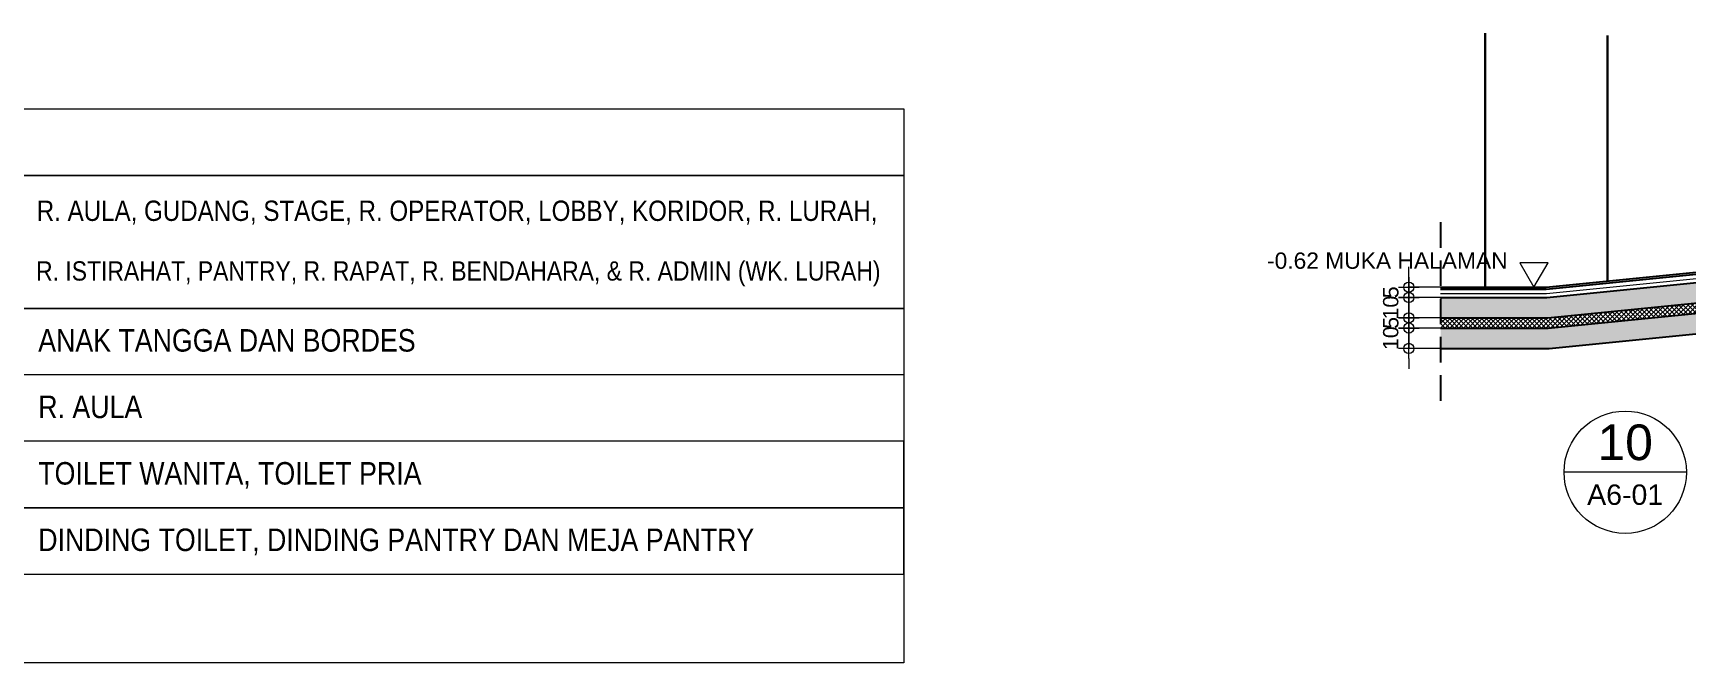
# Model space of a CAD drawing. Header units: millimetres. Extents: x -11 to 1625, y -267 to 180.
# Drawn here: x 1009.02 to 1025.24, y 147.02 to 153.2 of the extents above; entities that cross this region are included whole.
import ezdxf
from ezdxf.enums import TextEntityAlignment as Align

# ---------------------------------------------------------------- set-up
doc = ezdxf.new("R2010")
doc.units = ezdxf.units.MM
doc.linetypes.add('DASHED2', pattern=[0.375, 0.25, -0.125])
for name, color, linetype, lineweight in [('ARSIR BETON', 47, 'Continuous', 5), ('ARSIR WARNA', 43, 'Continuous', 0), ('KOLOM', 1, 'Continuous', 30), ('not', 7, 'Continuous', 20), ('TEXT KETERANGAN', 7, 'Continuous', 9), ('u', 6, 'Continuous', 20)]:
    doc.layers.add(name, color=color, linetype=linetype, lineweight=lineweight)
doc.styles.add('ISO', font='arial.ttf', dxfattribs={"width": 0.85})
doc.styles.add('S', font='SIMPLEX', dxfattribs={"width": 1.1})
doc.styles.get("Standard").update_dxf_attribs({"font": 'ARIALUNI.TTF'})
doc.linetypes.add('BATTING', pattern='A,0.0001,-0.1,[134,ltypeshp.shx,S=0.1,R=0,X=-0.1,Y=0],-0.2,[134,ltypeshp.shx,S=0.1,R=180,X=0.1,Y=0],-0.1', length=0.4001)
doc.dimstyles.new('SK 50', dxfattribs={"dimtxt": 0.25, "dimasz": 0.1, "dimexe": 0, "dimexo": 0, "dimgap": 0.1, "dimtad": 1, "dimdec": 0, "dimlfac": 50, "dimzin": 12, "dimdsep": 46, "dimtxsty": 'Standard', "dimblk": 'BULAT', "dimcen": 0.1, "dimclrd": 256, "dimclre": 256, "dimclrt": 256, "dimadec": 0, "dimazin": 3, "dimtfac": 1, "dimtdec": 0, "dimtofl": 0, "dimtmove": 0, "dimatfit": 3, "dimldrblk": 'BULAT', "dimfxl": 0, "dimtolj": 1, "dimtzin": 0, "dimlwd": -1, "dimlwe": -1, "dimarcsym": 0})

# ---------------------------------------------------------------- blocks, each defined once
blk = doc.blocks.new('BULAT')
for p, q in [((-1, 0), (1, 0)), ((0, -1), (0, 1))]:
    blk.add_line(p, q)
blk.add_circle((0, 0), 0.5)
blk = doc.blocks.new('*D1304')
at = {"layer": 'Defpoints', "color": 0}
for p in [(1022.823, 150.303), (1022.511, 150.103), (1022.823, 150.103)]:
    blk.add_point(p, dxfattribs=at)
at = {"layer": 'u'}
for p, q in [((1022.511, 150.403), (1022.511, 150.503)), ((1022.823, 150.303), (1022.511, 150.303)), ((1022.823, 150.103), (1022.511, 150.103)), ((1022.511, 150.003), (1022.511, 149.903))]:
    blk.add_line(p, q, dxfattribs=at)
at = {"layer": 'u', "xscale": 0.1, "yscale": 0.1, "zscale": 0.1}
for p, rotation in [((1022.511, 150.303), 270), ((1022.511, 150.103), 90)]:
    blk.add_blockref('BULAT', p, dxfattribs=dict(at, rotation=rotation))
at = {"layer": 'u', "insert": (1022.334, 150.203), "char_height": 0.15, "attachment_point": 5, "rotation": 90}
blk.add_mtext('\\A1;10', dxfattribs=at)
blk = doc.blocks.new('*D1305')
at = {"layer": 'Defpoints', "color": 0}
for p in [(1022.511, 150.403), (1022.823, 150.403), (1022.823, 150.303)]:
    blk.add_point(p, dxfattribs=at)
at = {"layer": 'u'}
for p, q in [((1022.511, 150.503), (1022.511, 150.603)), ((1022.823, 150.403), (1022.511, 150.403)), ((1022.823, 150.303), (1022.511, 150.303)), ((1022.511, 150.203), (1022.511, 150.103))]:
    blk.add_line(p, q, dxfattribs=at)
at = {"layer": 'u', "xscale": 0.1, "yscale": 0.1, "zscale": 0.1}
for p, rotation in [((1022.511, 150.403), 270), ((1022.511, 150.303), 90)]:
    blk.add_blockref('BULAT', p, dxfattribs=dict(at, rotation=rotation))
at = {"layer": 'u', "insert": (1022.335, 150.353), "char_height": 0.15, "attachment_point": 5, "rotation": 90}
blk.add_mtext('\\A1;5', dxfattribs=at)
blk = doc.blocks.new('*D1306')
at = {"layer": 'Defpoints', "color": 0}
for p in [(1022.511, 150.603), (1022.823, 150.603), (1022.823, 150.403)]:
    blk.add_point(p, dxfattribs=at)
at = {"layer": 'u'}
for p, q in [((1022.511, 150.703), (1022.511, 150.803)), ((1022.823, 150.603), (1022.511, 150.603)), ((1022.823, 150.403), (1022.511, 150.403)), ((1022.511, 150.303), (1022.511, 150.203))]:
    blk.add_line(p, q, dxfattribs=at)
at = {"layer": 'u', "xscale": 0.1, "yscale": 0.1, "zscale": 0.1}
for p, rotation in [((1022.511, 150.603), 270), ((1022.511, 150.403), 90)]:
    blk.add_blockref('BULAT', p, dxfattribs=dict(at, rotation=rotation))
at = {"layer": 'u', "insert": (1022.334, 150.503), "char_height": 0.15, "attachment_point": 5, "rotation": 90}
blk.add_mtext('\\A1;10', dxfattribs=at)
blk = doc.blocks.new('*D1307')
at = {"layer": 'Defpoints', "color": 0}
for p in [(1022.511, 150.703), (1022.823, 150.703), (1022.823, 150.603)]:
    blk.add_point(p, dxfattribs=at)
at = {"layer": 'u'}
for p, q in [((1022.511, 150.803), (1022.511, 150.903)), ((1022.823, 150.703), (1022.511, 150.703)), ((1022.823, 150.603), (1022.511, 150.603)), ((1022.511, 150.503), (1022.511, 150.403))]:
    blk.add_line(p, q, dxfattribs=at)
at = {"layer": 'u', "xscale": 0.1, "yscale": 0.1, "zscale": 0.1}
for p, rotation in [((1022.511, 150.703), 270), ((1022.511, 150.603), 90)]:
    blk.add_blockref('BULAT', p, dxfattribs=dict(at, rotation=rotation))
at = {"layer": 'u', "insert": (1022.335, 150.653), "char_height": 0.15, "attachment_point": 5, "rotation": 90}
blk.add_mtext('\\A1;5', dxfattribs=at)
blk = doc.blocks.new('Ndtpd')
blk.add_line((0.747, 0), (-0.747, 0))
blk.add_circle((0, 0), 0.747)
at = {"flags": 4}
for tag, height, p in [('NO', 0.5, (0, 0.148)), ('NOLBR', 0.3, (0, -0.398))]:
    blk.add_attdef(tag, text='', height=height, dxfattribs=at).set_placement(p, align=Align.CENTER)
for tag, p, height in [('NDTPD', (1.516, 0.148), 0.5), ('SKALA', (1.523, -0.398), 0.3)]:
    blk.add_attdef(tag, p, '', height=height, dxfattribs=at)
blk = doc.blocks.new('PEIL')
blk.add_lwpolyline([(-0.188, 0.325), (0.188, 0.325), (0, 0)], close=True)
at = {"style": 'S', "width": 1.1, "flags": 4}
blk.add_attdef('CAT', (0.265, 0.036), '', height=0.2, dxfattribs=at)

msp = doc.modelspace()

# ---------------------------------------------------------------- hatches: boundary and pattern name
at = {"layer": 'ARSIR BETON'}
h = msp.add_hatch(dxfattribs=at)
h.set_pattern_fill('AR-CONC', color=256, scale=0.0025, style=0)
h.set_pattern_definition([(50, (1022.8228, 150.40284), (0.455462, -0.039848), [0.047625, -0.523875]), (355, (1022.8228, 150.40284), (-0.088107, 0.477642), [0.0381, -0.4191]), (100.451, (1022.86075, 150.39952), (0.367356, 0.437792), [0.040475, -0.445225]), (46.184, (1022.8228, 150.52984), (0.677698, -0.105106), [0.071437, -0.785812]), (96.6356, (1022.8793, 150.5211), (0.59351, 0.618564), [0.060713, -0.667837]), (351.184, (1022.8228, 150.52984), (0.59351, 0.618563), [0.05715, -0.62865]), (21, (1022.8863, 150.4981), (0.379037, -0.255664), [0.047625, -0.523875]), (326, (1022.8863, 150.4981), (0.154505, 0.46047), [0.0381, -0.4191]), (71.4514, (1022.9179, 150.4768), (0.533541, 0.204807), [0.040475, -0.445225]), (37.5, (1022.8228, 150.40284), (0.0077215, 0.2113876), [0, -0.41402, 0, -0.42545, 0, -0.4206875]), (7.5, (1022.8228, 150.40284), (0.167049, 0.2504514), [0, -0.24257, 0, -0.404495, 0, -0.1603375]), (327.5, (1022.68119, 150.40284), (0.3389765, -0.0143219), [0, -0.15875, 0, -0.4953, 0, -0.657225]), (317.5, (1022.6177, 150.40284), (0.370323, 0.063566), [0, -0.206375, 0, -0.32893, 0, -0.466725])])
h.paths.add_polyline_path([(1035.7129762, 151.5868452), (1035.7129762, 151.7878427), (1023.8629762, 150.6028427), (1022.8227935, 150.6028427), (1022.8227935, 150.4028427), (1023.8729513, 150.4028427)])
h = msp.add_hatch(dxfattribs=at)
h.set_pattern_fill('ANSI37', color=256, scale=0.01, style=0)
h.set_pattern_definition([(45, (1022.822793, 150.302843), (-0.02245064, 0.02245064), []), (135, (1022.822793, 150.302843), (-0.02245064, -0.02245064), [])])
h.paths.add_polyline_path([(1023.8729513, 150.4028427), (1022.8227935, 150.4028427), (1022.8227935, 150.3028427), (1023.8779389, 150.3028427), (1035.7129762, 151.4863464), (1035.7129762, 151.5868452)])
h = msp.add_hatch(dxfattribs=at)
h.set_pattern_fill('AR-SAND', color=256, scale=0.002, style=0)
h.set_pattern_definition([(37.5, (1022.82279, 150.10284), (-0.00320006, 0.09788265), [0, -0.077216, 0, -0.08636, 0, -0.08255]), (7.5, (1022.82279, 150.10284), (0.0899047, 0.143365), [0, -0.041656, 0, -0.069596, 0, -0.02667]), (327.5, (1022.76031, 150.10284), (0.1581985, 0.00028744), [0, -0.0254, 0, -0.09144, 0, -0.11938]), (317.5, (1022.76031, 150.10284), (0.1527113, 0.0445859), [0, -0.0127, 0, -0.059944, 0, -0.06858])])
h.paths.add_polyline_path([(1023.8779389, 150.3028427), (1022.8227935, 150.3028427), (1022.8227935, 150.1028427), (1023.887914, 150.1028427), (1035.7129762, 151.2853489), (1035.7129762, 151.4863464)])

# ---------------------------------------------------------------- linework, layer by layer
for points in [[(1022.8227935, 150.7028427), (1023.8579887, 150.7028427), (1035.8579887, 151.9028427), (1036.7942544, 151.9028427)], [(1022.8227935, 150.6828427), (1023.8589862, 150.6828427), (1035.8589862, 151.8828427), (1036.7942544, 151.8828427)], [(1022.8227935, 150.6028427), (1023.8629762, 150.6028427), (1035.8629762, 151.8028427), (1036.7942544, 151.8028427)], [(1022.8227935, 150.4028427), (1023.8729513, 150.4028427), (1035.7129762, 151.5868452)], [(1022.8227935, 150.3028427), (1023.8779389, 150.3028427), (1035.7129762, 151.4863464)], [(1022.8227935, 150.1028427), (1023.887914, 150.1028427), (1035.7129762, 151.2853489)]]:
    msp.add_lwpolyline(points)
at = {"linetype": 'DASHED2'}
msp.add_lwpolyline([(1022.8227935, 151.3401834), (1022.8227935, 149.4762179)], dxfattribs=at)
at = {"layer": 'ARSIR WARNA', "linetype": 'BATTING', "ltscale": 0.1}
msp.add_lwpolyline([(1022.8227935, 150.6428427), (1023.8609812, 150.6428427), (1035.8609812, 151.8428427), (1036.4579887, 151.8428428)], dxfattribs=at)
at = {"layer": 'KOLOM'}
for points in [[(1023.2579887, 150.7028427), (1023.2579887, 153.1960988)], [(1024.4579887, 150.7628427), (1024.4579887, 153.1710988)]]:
    msp.add_lwpolyline(points, dxfattribs=at)
at = {"layer": 'TEXT KETERANGAN'}
for points in [[(1017.5593829, 151.7998165), (999.6370799, 151.7998165), (999.6370799, 152.4519282), (1017.5593829, 152.4519282)], [(999.6370799, 152.4519282), (1017.5593829, 152.4519282), (1017.5593829, 147.0176641), (999.6370799, 147.0176641)], [(1008.9205023, 151.7998165), (1017.5593829, 151.7998165), (1017.5593829, 150.4955931), (1008.9205023, 150.4955931)], [(1008.9205023, 150.4955931), (1017.5593829, 150.4955931), (1017.5593829, 149.1913698), (1008.9205023, 149.1913698)], [(1008.9205023, 149.8434814), (1008.9205023, 150.4955931), (1017.5593829, 150.4955931), (1017.5593829, 149.8434814)], [(1017.5593829, 149.1913698), (1008.9205023, 149.1913698), (1008.9205023, 148.5392581), (1017.5593829, 148.5392581)], [(1017.5593829, 148.5392581), (1008.9205023, 148.5392581), (1008.9205023, 147.8871464), (1017.5593829, 147.8871464)]]:
    msp.add_lwpolyline(points, close=True, dxfattribs=at)

# ---------------------------------------------------------------- block references
at = {"layer": 'not'}
ref = msp.add_blockref('PEIL', (1023.7379935, 150.7028427), dxfattribs=dict(at, xscale=-0.7390083445630039, yscale=0.739008344562822, zscale=0.739008344562826))
ref.add_attrib('CAT', '-0.62 MUKA HALAMAN', (1021.1203183, 150.8838875), dxfattribs={"layer": '0', "height": 0.16, "flags": 4})
ref = msp.add_blockref('Ndtpd', (1024.632795, 148.8881248), dxfattribs=dict(at, xscale=0.803212851405533, yscale=0.8032128514056467, zscale=0.8032128514056226))
ref.add_attrib('NO', '10', dxfattribs={"layer": '0', "height": 0.35, "flags": 4}).set_placement((1024.6324678, 149.0066507), align=Align.CENTER)
ref.add_attrib('NDTPD', 'POTONGAN RAMP', (1025.8504797, 149.0066507), dxfattribs={"layer": '0', "height": 0.35, "flags": 4})
ref.add_attrib('NOLBR', 'A6-01', dxfattribs={"layer": '0', "height": 0.2, "flags": 4}).set_placement((1024.6324678, 148.568155), align=Align.CENTER)
ref.add_attrib('SKALA', 'SKALA 1 : 50', (1025.8562797, 148.568155), dxfattribs={"layer": '0', "height": 0.25, "flags": 4})

# ---------------------------------------------------------------- texts
at = {"layer": 'TEXT KETERANGAN', "style": 'ISO', "width": 0.85}
for s, height, p in [('R. AULA, GUDANG, STAGE, R. OPERATOR, LOBBY, KORIDOR, R. LURAH,', 0.199288438, (1009.0562068, 151.3534198)), ('R. ISTIRAHAT, PANTRY, R. RAPAT, R. BENDAHARA, & R. ADMIN (WK. LURAH)', 0.189324016, (1009.0494215, 150.7681576)), ('ANAK TANGGA DAN BORDES', 0.220818214, (1009.0708674, 150.0714205)), ('R. AULA', 0.22081821, (1009.0708674, 149.4193088)), ('TOILET WANITA, TOILET PRIA', 0.220818214, (1009.0708674, 148.7671971)), ('DINDING TOILET, DINDING PANTRY DAN MEJA PANTRY', 0.220818214, (1009.0708674, 148.1150854))]:
    msp.add_text(s, height=height, dxfattribs=at).set_placement(p)

# ---------------------------------------------------------------- dimensions: what is measured, and where the dimension line sits
at = {"layer": 'u'}
for base, p1, p2, picture, middle in [((1022.5110731, 150.7028427), (1022.8227935, 150.6028427), (1022.8227935, 150.7028427), '*D1307', (1022.5110731, 150.6528427)), ((1022.5110793, 150.6028427), (1022.8227935, 150.4028427), (1022.8227935, 150.6028427), '*D1306', (1022.5110793, 150.5028427)), ((1022.5110793, 150.4028427), (1022.8227935, 150.3028427), (1022.8227935, 150.4028427), '*D1305', (1022.5110793, 150.3528427)), ((1022.5110793, 150.1028427), (1022.8227935, 150.3028427), (1022.8227935, 150.1028427), '*D1304', (1022.5110793, 150.2028427))]:
    dim = msp.add_linear_dim(base=base, p1=p1, p2=p2, angle=90, dimstyle='SK 50', override={"dimtxt": 0.15}, dxfattribs=at)
    dim.commit()
    dim.dimension.update_dxf_attribs({"geometry": picture, "text_midpoint": middle, "dimtype": 160})

doc.saveas('drawing.dxf')
